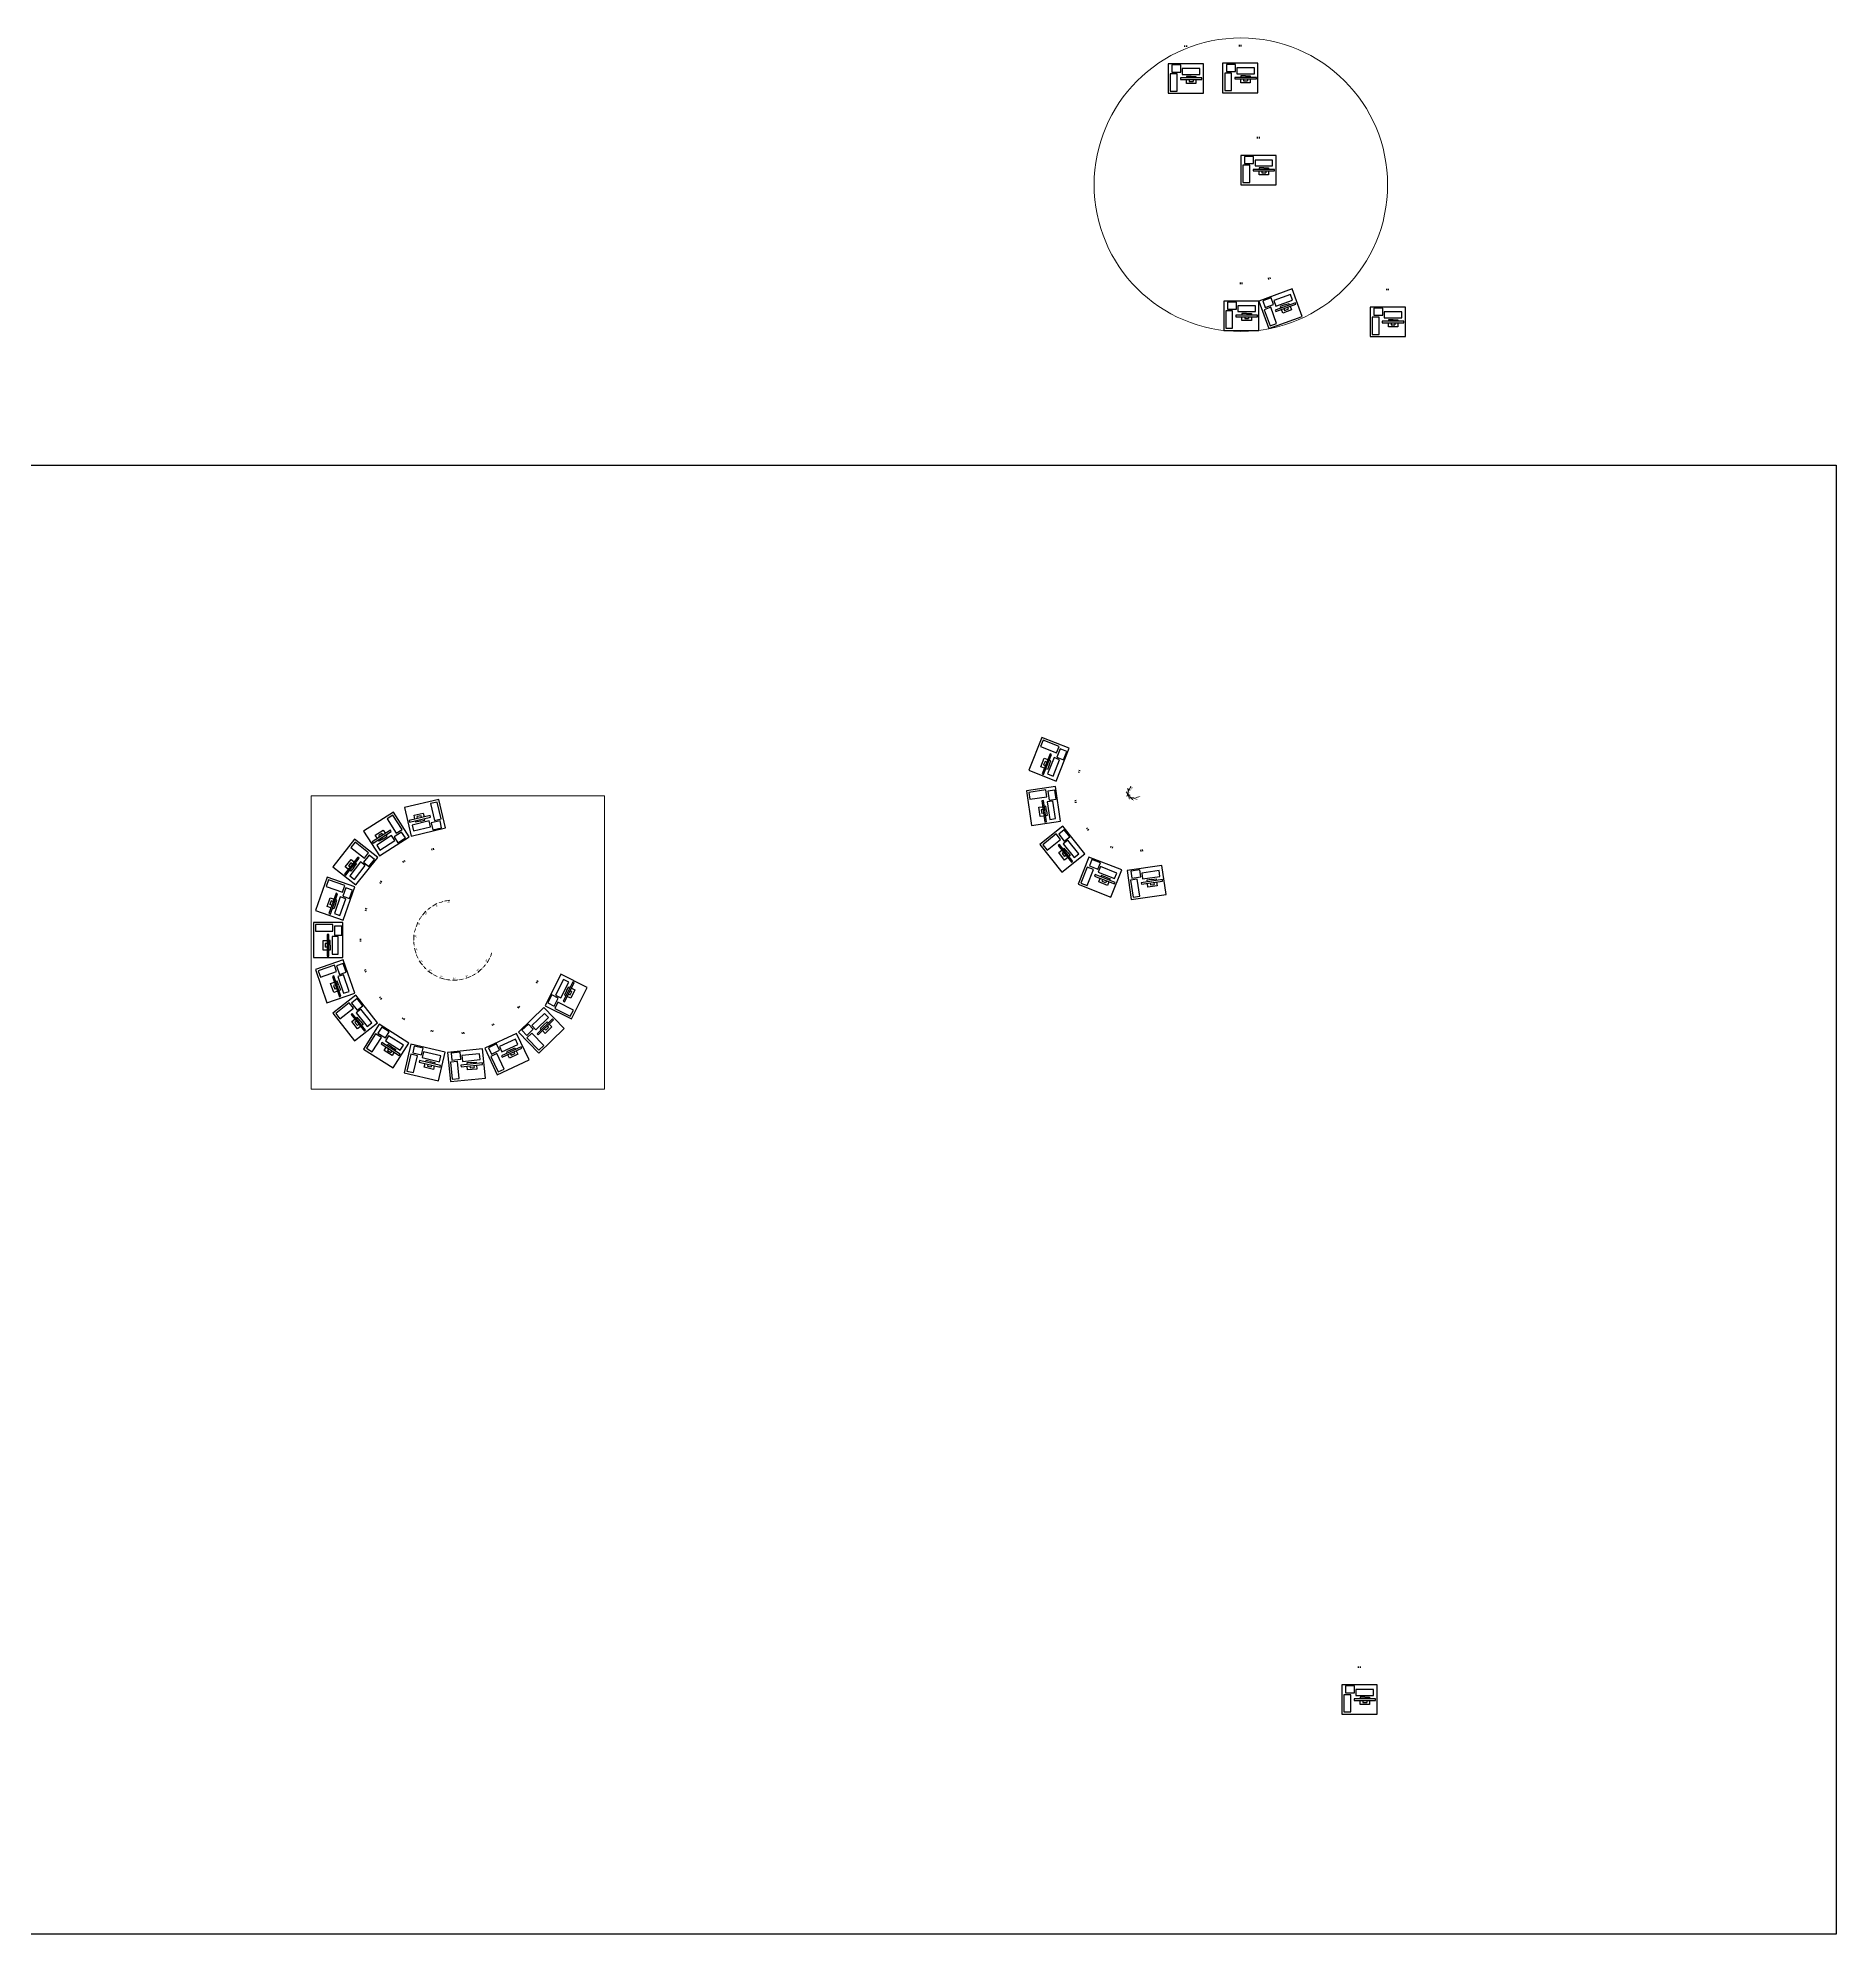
# Model space of a CAD drawing. Header units: millimetres. Extents: x 18768 to 1484868, y -11027 to 520152.
# Drawn here: x 415581 to 461530, y 25708 to 74149 of the extents above; entities that cross this region are included whole.
import ezdxf

# ---------------------------------------------------------------- set-up
doc = ezdxf.new("R2010")
doc.units = ezdxf.units.MM
doc.layers.add('A Construir', color=1, linetype='Continuous')
doc.layers.add('L035-ARRANJO-ADQUIRIR', color=102, linetype='Continuous')
doc.layers.add('L035-DEMOLIÇÃO', color=40, linetype='Continuous', plot=False)
doc.styles.get("Standard").update_dxf_attribs({"font": 'arial.ttf'})
doc.dimstyles.new('Anotativo', dxfattribs={"dimscale": 0, "dimtxt": 2.5, "dimasz": 2.5, "dimexe": 1.25, "dimexo": 0.625, "dimtad": 1, "dimtxsty": 'Standard', "dimcen": 2.5, "dimadec": 0, "dimazin": 0, "dimtfac": 1, "dimtmove": 0, "dimatfit": 3, "dimfxl": 1, "dimarcsym": 0})

# ---------------------------------------------------------------- blocks, each defined once
blk = doc.blocks.new('*D807')
at = {"layer": 'A Construir', "color": 0, "linetype": 'ByBlock', "lineweight": -2, "transparency": 16777216}
blk.add_line((440756, 50182), (440672, 50186), dxfattribs=at)
for start, end in [(267.4545, 269.9247), (272.3948, 276.0643)]:
    blk.add_arc((440808, 51341), 1160, start, end, dxfattribs=at)
at = {"layer": 'A Construir', "color": 0, "linetype": 'ByBlock', "lineweight": 15, "transparency": 16777216}
for points in [[(440856, 50174), (440856, 50190), (440806, 50181)], [(440929, 50196), (440931, 50179), (440980, 50194)]]:
    blk.add_solid(points, dxfattribs=at)
at = {"layer": 'DEFPOINTS', "color": 0, "linetype": 'ByBlock', "lineweight": 15, "transparency": 16777216}
for p in [(440812, 54160), (440808, 51341), (440922, 50187), (441254, 48367), (440801, 45929)]:
    blk.add_point(p, dxfattribs=at)
at = {"layer": 'A Construir', "color": 0, "linetype": 'ByBlock', "lineweight": 15, "transparency": 16777216, "insert": (440716, 50222), "char_height": 50, "attachment_point": 5, "rotation": 357.4545}
blk.add_mtext('9°', dxfattribs=at)
blk = doc.blocks.new('*U808')
for p, q in [((135.811, -1996.808), (15.811, -1996.808)), ((15.811, -1996.808), (15.811, -2036.808)), ((15.811, -2176.808), (15.811, -2076.808)), ((255.811, -2176.808), (15.811, -2176.808)), ((85.811, -2076.808), (85.811, -2126.808)), ((135.811, -1996.808), (255.811, -1996.808)), ((185.811, -2076.808), (185.811, -2126.808)), ((255.811, -1996.808), (255.811, -2036.808)), ((255.811, -2076.808), (255.811, -2176.808))]:
    blk.add_line(p, q)
for points in [[(450, -1677.559), (-450, -1677.559), (-450, -2427.559), (450, -2427.559)], [(-222.389, -1931.169), (-397.389, -1931.169), (-397.389, -2371.169), (-222.389, -2371.169)], [(-125.965, -1705.311), (-355.965, -1705.311), (-355.965, -1885.311), (-125.965, -1885.311)], [(360.811, -1796.89), (-89.189, -1796.89), (-89.189, -1946.89), (360.811, -1946.89)], [(410.811, -2036.808), (-139.189, -2036.808), (-139.189, -2076.808), (410.811, -2076.808)]]:
    blk.add_lwpolyline(points, close=True)
blk.add_lwpolyline([(85.811, -2126.808), (185.811, -2126.808)])
at = {"layer": 'L035-ARRANJO-ADQUIRIR', "color": 0}
for p, q in [((-22.5, -1245.319), (-22.5, -1206.518)), ((22.5, -1245.319), (22.5, -1206.518))]:
    blk.add_line(p, q, dxfattribs=at)
at = {"layer": 'A Construir', "linetype": 'ByBlock', "lineweight": 15}
dim = blk.add_angular_dim_2l(base=(118.219, 142.031), line1=((7.444, 4115.212), (-3.377, -4115.212)), line2=((3.738, 1296.217), (450, -1677.559)), dimstyle='Anotativo', dxfattribs=at)
dim.commit()
dim.dimension.update_dxf_attribs({"geometry": '*D807', "text_midpoint": (-88.165, 177.373), "insert": (-440804.079, -50044.483)})
blk = doc.blocks.new('*U809')
at = {"layer": 'A Construir', "color": 0, "linetype": 'ByBlock', "lineweight": -2, "transparency": 16777216}
for p, rotation in [((441331, 52376), 153.3333333333334), ((440577, 52477), 191.6666666666667), ((440963, 52490), 172.5000000000001), ((440216, 52338), 210.8333333333333), ((441642, 52146), 134.1666666666667), ((439921, 52089), 230), ((441185, 50244), 19.16666666666666), ((441860, 51828), 115), ((441525, 50429), 38.33333333333336), ((441784, 50715), 57.49999999999999), ((441962, 51455), 95.83333333333336), ((441936, 51070), 76.66666666666667)]:
    blk.add_blockref('*U808', p, dxfattribs=dict(at, rotation=rotation))
blk.add_blockref('*U808', (440804, 50181), dxfattribs=at)
blk = doc.blocks.new('*U810')
for p, q in [((135.811, -1996.808), (15.811, -1996.808)), ((15.811, -1996.808), (15.811, -2036.808)), ((15.811, -2176.808), (15.811, -2076.808)), ((255.811, -2176.808), (15.811, -2176.808)), ((85.811, -2076.808), (85.811, -2126.808)), ((135.811, -1996.808), (255.811, -1996.808)), ((185.811, -2076.808), (185.811, -2126.808)), ((255.811, -1996.808), (255.811, -2036.808)), ((255.811, -2076.808), (255.811, -2176.808))]:
    blk.add_line(p, q)
for points in [[(450, -1677.559), (-450, -1677.559), (-450, -2427.559), (450, -2427.559)], [(-222.389, -1931.169), (-397.389, -1931.169), (-397.389, -2371.169), (-222.389, -2371.169)], [(-125.965, -1705.311), (-355.965, -1705.311), (-355.965, -1885.311), (-125.965, -1885.311)], [(360.811, -1796.89), (-89.189, -1796.89), (-89.189, -1946.89), (360.811, -1946.89)], [(410.811, -2036.808), (-139.189, -2036.808), (-139.189, -2076.808), (410.811, -2076.808)]]:
    blk.add_lwpolyline(points, close=True)
blk.add_lwpolyline([(85.811, -2126.808), (185.811, -2126.808)])
at = {"layer": 'L035-ARRANJO-ADQUIRIR', "color": 0}
for p, q in [((-22.5, -1245.319), (-22.5, -1206.518)), ((22.5, -1245.319), (22.5, -1206.518))]:
    blk.add_line(p, q, dxfattribs=at)
at = {"layer": 'A Construir', "linetype": 'ByBlock', "lineweight": 15}
dim = blk.add_angular_dim_2l(base=(118.219, 142.031), line1=((7.444, 4115.212), (-3.377, -4115.212)), line2=((3.738, 1296.217), (450, -1677.559)), dimstyle='Anotativo', dxfattribs=at)
dim.commit()
dim.dimension.update_dxf_attribs({"geometry": '*D807', "text_midpoint": (-88.165, 177.373), "insert": (-440804.079, -50044.483)})
blk = doc.blocks.new('*U811')
at = {"layer": 'A Construir', "color": 0, "linetype": 'ByBlock', "lineweight": -2, "transparency": 16777216}
for p, rotation in [((440941, 51109), 29.99999999999999), ((441039, 51473), 120), ((441039, 51207), 59.99999999999999), ((441075, 51340), 90.00000000000001)]:
    blk.add_blockref('*U810', p, dxfattribs=dict(at, rotation=rotation))
blk.add_blockref('*U810', (440807, 51074), dxfattribs=at)

msp = doc.modelspace()

# ---------------------------------------------------------------- linework, layer by layer
for p, q in [((445049.511, 73165.812), (444929.511, 73165.812)), ((444929.511, 73165.812), (444929.511, 73125.812)), ((445049.511, 73165.812), (445169.511, 73165.812)), ((445169.511, 73165.812), (445169.511, 73125.812)), ((446440.899, 73181.129), (446320.899, 73181.129)), ((446320.899, 73181.129), (446320.899, 73141.129)), ((446440.899, 73181.129), (446560.899, 73181.129)), ((446560.899, 73181.129), (446560.899, 73141.129)), ((444929.511, 72985.812), (444929.511, 73085.812)), ((445169.511, 72985.812), (444929.511, 72985.812)), ((444999.511, 73085.812), (444999.511, 73035.812)), ((445099.511, 73085.812), (445099.511, 73035.812)), ((445169.511, 73085.812), (445169.511, 72985.812)), ((446320.899, 73001.129), (446320.899, 73101.129)), ((446560.899, 73001.129), (446320.899, 73001.129)), ((446390.899, 73101.129), (446390.899, 73051.129)), ((446490.899, 73101.129), (446490.899, 73051.129)), ((446560.899, 73101.129), (446560.899, 73001.129)), ((446906.711, 70829.79), (446786.711, 70829.79)), ((446786.711, 70829.79), (446786.711, 70789.79)), ((446906.711, 70829.79), (446786.711, 70829.79)), ((446786.711, 70829.79), (446786.711, 70789.79)), ((446786.711, 70649.79), (446786.711, 70749.79)), ((446786.711, 70649.79), (446786.711, 70749.79)), ((446856.711, 70749.79), (446856.711, 70699.79)), ((446856.711, 70749.79), (446856.711, 70699.79)), ((446906.711, 70829.79), (447026.711, 70829.79)), ((446906.711, 70829.79), (447026.711, 70829.79)), ((446956.711, 70749.79), (446956.711, 70699.79)), ((446956.711, 70749.79), (446956.711, 70699.79)), ((447026.711, 70829.79), (447026.711, 70789.79)), ((447026.711, 70829.79), (447026.711, 70789.79)), ((447026.711, 70749.79), (447026.711, 70649.79)), ((447026.711, 70749.79), (447026.711, 70649.79)), ((447026.711, 70649.79), (446786.711, 70649.79)), ((447026.711, 70649.79), (446786.711, 70649.79)), ((447441.568, 67327.318), (447554.331, 67368.36)), ((447554.331, 67368.36), (447568.012, 67330.773)), ((446467.862, 67107.735), (446347.862, 67107.735)), ((446347.862, 67107.735), (446347.862, 67067.735)), ((446347.862, 66927.735), (446347.862, 67027.735)), ((446587.862, 66927.735), (446347.862, 66927.735)), ((446417.862, 67027.735), (446417.862, 66977.735)), ((446467.862, 67107.735), (446587.862, 67107.735)), ((446517.862, 67027.735), (446517.862, 66977.735)), ((446587.862, 67107.735), (446587.862, 67067.735)), ((446587.862, 67027.735), (446587.862, 66927.735)), ((447441.568, 67327.318), (447328.805, 67286.275)), ((447328.805, 67286.275), (447342.485, 67248.688)), ((447390.368, 67117.131), (447356.166, 67211.1)), ((447615.894, 67199.216), (447390.368, 67117.131)), ((447421.945, 67235.041), (447439.046, 67188.057)), ((447515.914, 67269.243), (447533.015, 67222.259)), ((447581.692, 67293.185), (447615.894, 67199.216)), ((450208.837, 66950.573), (450088.837, 66950.573)), ((450088.837, 66950.573), (450088.837, 66910.573)), ((450088.837, 66770.573), (450088.837, 66870.573)), ((450158.837, 66870.573), (450158.837, 66820.573)), ((450208.837, 66950.573), (450328.837, 66950.573)), ((450258.837, 66870.573), (450258.837, 66820.573)), ((450328.837, 66950.573), (450328.837, 66910.573)), ((450328.837, 66870.573), (450328.837, 66770.573)), ((450328.837, 66770.573), (450088.837, 66770.573)), ((449486.425, 31756.61), (449366.425, 31756.61)), ((449366.425, 31756.61), (449366.425, 31716.61)), ((449366.425, 31576.61), (449366.425, 31676.61)), ((449606.425, 31576.61), (449366.425, 31576.61)), ((449436.425, 31676.61), (449436.425, 31626.61)), ((449486.425, 31756.61), (449606.425, 31756.61)), ((449536.425, 31676.61), (449536.425, 31626.61)), ((449606.425, 31756.61), (449606.425, 31716.61)), ((449606.425, 31676.61), (449606.425, 31576.61))]:
    msp.add_line(p, q)
for points in [[(445363.699, 73485.061), (444463.699, 73485.061), (444463.699, 72735.061), (445363.699, 72735.061)], [(444691.311, 73231.452), (444516.311, 73231.452), (444516.311, 72791.452), (444691.311, 72791.452)], [(444787.734, 73457.309), (444557.734, 73457.309), (444557.734, 73277.309), (444787.734, 73277.309)], [(445274.511, 73365.73), (444824.511, 73365.73), (444824.511, 73215.73), (445274.511, 73215.73)], [(446755.088, 73500.378), (445855.088, 73500.378), (445855.088, 72750.378), (446755.088, 72750.378)], [(446082.699, 73246.768), (445907.699, 73246.768), (445907.699, 72806.768), (446082.699, 72806.768)], [(446179.123, 73472.626), (445949.123, 73472.626), (445949.123, 73292.626), (446179.123, 73292.626)], [(446665.899, 73381.047), (446215.899, 73381.047), (446215.899, 73231.047), (446665.899, 73231.047)], [(445324.511, 73125.812), (444774.511, 73125.812), (444774.511, 73085.812), (445324.511, 73085.812)], [(446715.899, 73141.129), (446165.899, 73141.129), (446165.899, 73101.129), (446715.899, 73101.129)], [(447220.899, 71149.04), (446320.899, 71149.04), (446320.899, 70399.04), (447220.899, 70399.04)], [(447220.899, 71149.04), (446320.899, 71149.04), (446320.899, 70399.04), (447220.899, 70399.04)], [(446548.511, 70895.43), (446373.511, 70895.43), (446373.511, 70455.43), (446548.511, 70455.43)], [(446548.511, 70895.43), (446373.511, 70895.43), (446373.511, 70455.43), (446548.511, 70455.43)], [(446644.934, 71121.288), (446414.934, 71121.288), (446414.934, 70941.288), (446644.934, 70941.288)], [(446644.934, 71121.288), (446414.934, 71121.288), (446414.934, 70941.288), (446644.934, 70941.288)], [(447181.711, 70789.79), (446631.711, 70789.79), (446631.711, 70749.79), (447181.711, 70749.79)], [(447181.711, 70789.79), (446631.711, 70789.79), (446631.711, 70749.79), (447181.711, 70749.79)], [(447131.711, 71029.708), (446681.711, 71029.708), (446681.711, 70879.708), (447131.711, 70879.708)], [(447131.711, 71029.708), (446681.711, 71029.708), (446681.711, 70879.708), (447131.711, 70879.708)], [(446782.051, 67426.985), (445882.051, 67426.985), (445882.051, 66676.985), (446782.051, 66676.985)], [(446206.085, 67399.232), (445976.085, 67399.232), (445976.085, 67219.232), (446206.085, 67219.232)], [(447627.619, 67734.773), (446781.895, 67426.955), (447038.41, 66722.185), (447884.134, 67030.003)], [(447095.88, 67511.703), (446879.751, 67433.038), (446941.314, 67263.893), (447157.444, 67342.558)], [(447584.622, 67592.134), (447161.761, 67438.225), (447213.064, 67297.271), (447635.925, 67451.18)], [(447713.664, 67383.786), (447196.833, 67195.675), (447210.514, 67158.087), (447727.345, 67346.198)], [(446109.662, 67173.375), (445934.662, 67173.375), (445934.662, 66733.375), (446109.662, 66733.375)], [(446742.862, 67067.735), (446192.862, 67067.735), (446192.862, 67027.735), (446742.862, 67027.735)], [(446692.862, 67307.653), (446242.862, 67307.653), (446242.862, 67157.653), (446692.862, 67157.653)], [(447082.519, 67266.487), (446918.073, 67206.634), (447068.562, 66793.169), (447233.008, 66853.022)], [(450523.025, 67269.823), (449623.025, 67269.823), (449623.025, 66519.823), (450523.025, 66519.823)], [(449850.637, 67016.213), (449675.637, 67016.213), (449675.637, 66576.213), (449850.637, 66576.213)], [(449947.06, 67242.07), (449717.06, 67242.07), (449717.06, 67062.07), (449947.06, 67062.07)], [(450483.837, 66910.573), (449933.837, 66910.573), (449933.837, 66870.573), (450483.837, 66870.573)], [(450433.837, 67150.491), (449983.837, 67150.491), (449983.837, 67000.491), (450433.837, 67000.491)], [(449800.614, 32075.859), (448900.614, 32075.859), (448900.614, 31325.859), (449800.614, 31325.859)], [(449224.648, 32048.107), (448994.648, 32048.107), (448994.648, 31868.107), (449224.648, 31868.107)], [(449128.225, 31822.249), (448953.225, 31822.249), (448953.225, 31382.249), (449128.225, 31382.249)], [(449761.425, 31716.61), (449211.425, 31716.61), (449211.425, 31676.61), (449761.425, 31676.61)], [(449711.425, 31956.528), (449261.425, 31956.528), (449261.425, 31806.528), (449711.425, 31806.528)]]:
    msp.add_lwpolyline(points, close=True)
for points in [[(444999.511, 73035.812), (445099.511, 73035.812)], [(446390.899, 73051.129), (446490.899, 73051.129)], [(446856.711, 70699.79), (446956.711, 70699.79)], [(446856.711, 70699.79), (446956.711, 70699.79)], [(446417.862, 66977.735), (446517.862, 66977.735)], [(447439.046, 67188.057), (447533.015, 67222.259)], [(450158.837, 66820.573), (450258.837, 66820.573)], [(449436.425, 31626.61), (449536.425, 31626.61)]]:
    msp.add_lwpolyline(points)
at = {"layer": 'A Construir', "linetype": 'ByBlock', "lineweight": 15}
for p, q in [((422561.484, 54790.383), (430061.484, 54790.383)), ((422561.484, 54790.383), (422561.484, 47290.383)), ((430061.484, 54790.383), (430061.484, 47290.383)), ((422561.484, 47290.383), (430061.484, 47290.383))]:
    msp.add_line(p, q, dxfattribs=at)
msp.add_circle((446320.899, 70399.04), 3750, dxfattribs=at)
at = {"layer": 'L035-ARRANJO-ADQUIRIR', "color": 0}
for p, q in [((444891.199, 73917.301), (444891.199, 73956.102)), ((444936.199, 73917.301), (444936.199, 73956.102)), ((446282.588, 73932.618), (446282.588, 73971.419)), ((446327.588, 73932.618), (446327.588, 73971.419)), ((446748.399, 71581.28), (446748.399, 71620.081)), ((446748.399, 71581.28), (446748.399, 71620.081)), ((446793.399, 71581.28), (446793.399, 71620.081)), ((446793.399, 71581.28), (446793.399, 71620.081)), ((446309.551, 67859.225), (446309.551, 67898.025)), ((446354.551, 67859.225), (446354.551, 67898.025)), ((447035.779, 67979.341), (447022.508, 68015.802)), ((447078.065, 67994.732), (447064.795, 68031.193)), ((450050.525, 67702.062), (450050.525, 67740.863)), ((450095.525, 67702.062), (450095.525, 67740.863)), ((449328.114, 32508.099), (449328.114, 32546.9)), ((449373.114, 32508.099), (449373.114, 32546.9))]:
    msp.add_line(p, q, dxfattribs=at)
at = {"layer": 'L035-DEMOLIÇÃO', "linetype": 'ByBlock', "lineweight": -2}
msp.add_lwpolyline([(461530.099, 25707.681), (369631.819, 25707.681), (369631.819, 63236.274), (461530.099, 63236.274)], close=True, dxfattribs=at)

# ---------------------------------------------------------------- block references
at = {"layer": 'A Construir', "linetype": 'ByBlock', "lineweight": 15}
for name, p, rotation in [('*U811', (558038.606, 483637.557), 248.409576465694), ('*U809', (843259.378, 202811.337), 193.3466022759295)]:
    msp.add_blockref(name, p, dxfattribs=dict(at, rotation=rotation))

doc.saveas('drawing.dxf')
